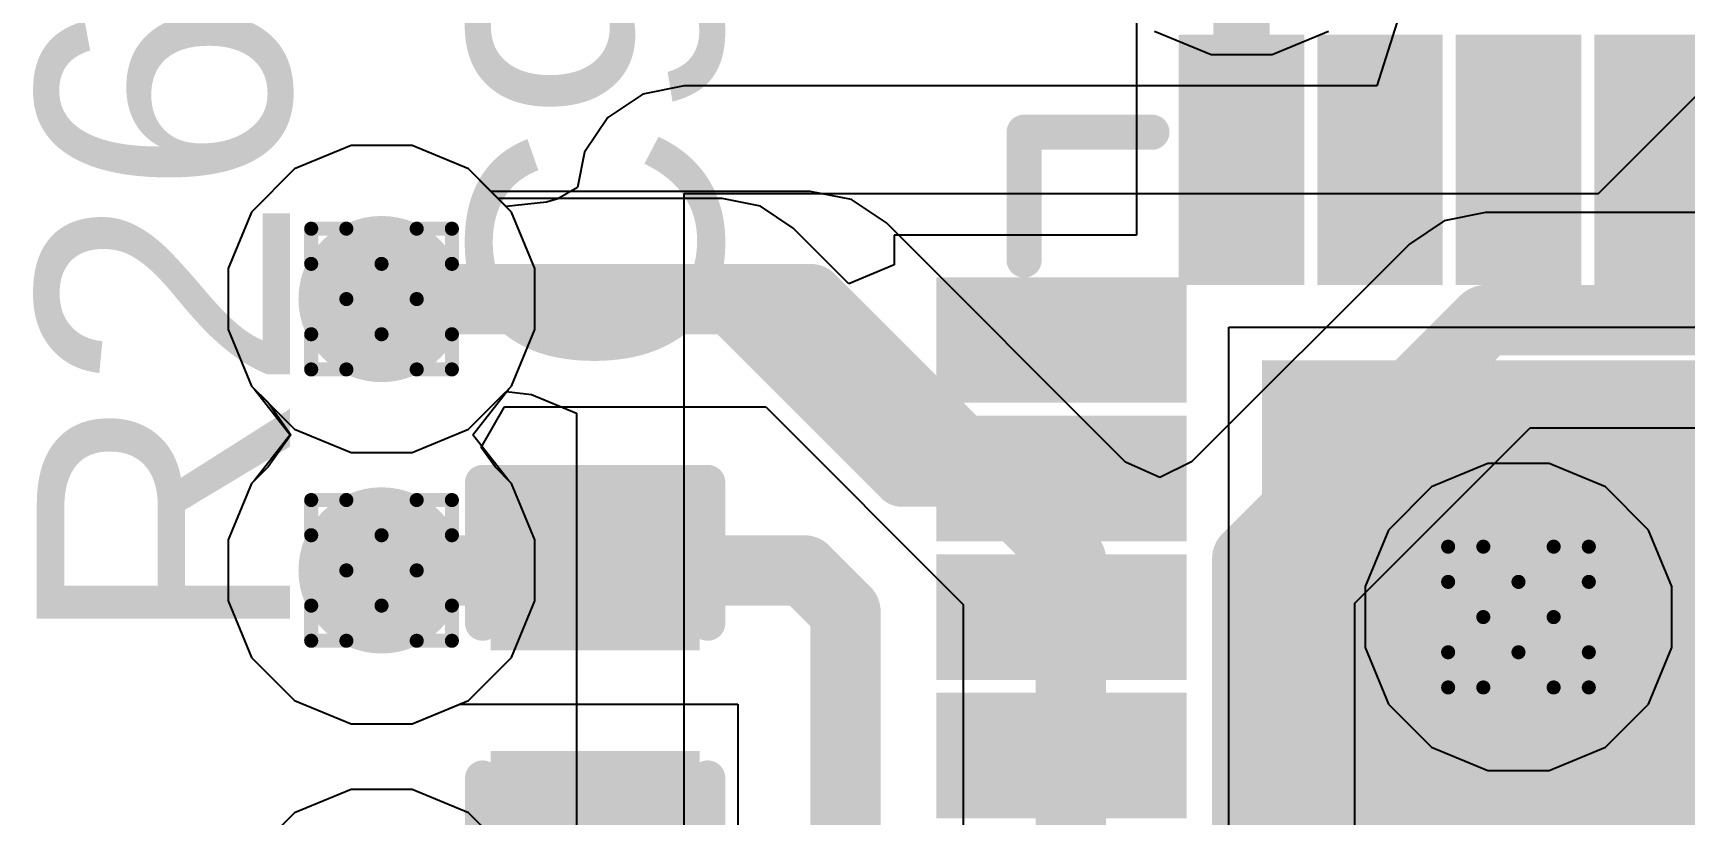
# Model space of a CAD drawing. Header units: inches. Extents: x -11 to 5379, y 0 to 5429.
# Drawn here: x 194.09 to 200.06, y 42.89 to 45.71 of the extents above; entities that cross this region are included whole.
import ezdxf

# ---------------------------------------------------------------- set-up
doc = ezdxf.new("R2010")
doc.units = ezdxf.units.IN
for name, color, linetype in [('Bottom Layer', 5, 'Continuous'), ('Drill Drawing', 1, 'Continuous'), ('GND', 16, 'Continuous'), ('PWR', 76, 'Continuous'), ('Top Layer', 1, 'Continuous'), ('Top Overlay', 2, 'Continuous'), ('Top Paste', 8, 'Continuous'), ('Top Solder', 216, 'Continuous'), ('Via Holes', 16, 'Continuous')]:
    doc.layers.add(name, color=color, linetype=linetype)
doc.styles.add('Arial', font='', dxfattribs={"height": 0.2})
doc.styles.get('Arial').set_extended_font_data('Arial')

# ---------------------------------------------------------------- blocks, each defined once
blk = doc.blocks.new('QFN_64_EP_9_9__155')
at = {"layer": 'Top Layer'}
for points in [[(3.575, -3.575), (-3.575, -3.575), (-3.575, 3.575), (3.575, 3.575)], [(4.05, -2.125), (4.75, -2.125), (4.75, -2.375), (4.05, -2.375)], [(4.05, -2.625), (4.75, -2.625), (4.75, -2.875), (4.05, -2.875)], [(4.05, -3.125), (4.75, -3.125), (4.75, -3.375), (4.05, -3.375)], [(4.05, -3.625), (4.75, -3.625), (4.75, -3.875), (4.05, -3.875)], [(2.375, -4.05), (2.375, -4.75), (2.125, -4.75), (2.125, -4.05)], [(2.875, -4.05), (2.875, -4.75), (2.625, -4.75), (2.625, -4.05)], [(3.375, -4.05), (3.375, -4.75), (3.125, -4.75), (3.125, -4.05)], [(3.875, -4.05), (3.875, -4.75), (3.625, -4.75), (3.625, -4.05)]]:
    blk.add_hatch(color=1, dxfattribs=at).paths.add_polyline_path(points)
at = {"layer": 'Top Paste'}
for points in [[(3.575, -3.575), (-3.575, -3.575), (-3.575, 3.575), (3.575, 3.575)], [(4.05, -2.125), (4.75, -2.125), (4.75, -2.375), (4.05, -2.375)], [(4.05, -2.625), (4.75, -2.625), (4.75, -2.875), (4.05, -2.875)], [(4.05, -3.125), (4.75, -3.125), (4.75, -3.375), (4.05, -3.375)], [(4.05, -3.625), (4.75, -3.625), (4.75, -3.875), (4.05, -3.875)], [(2.375, -4.05), (2.375, -4.75), (2.125, -4.75), (2.125, -4.05)], [(2.875, -4.05), (2.875, -4.75), (2.625, -4.75), (2.625, -4.05)], [(3.375, -4.05), (3.375, -4.75), (3.125, -4.75), (3.125, -4.05)], [(3.875, -4.05), (3.875, -4.75), (3.625, -4.75), (3.625, -4.05)]]:
    blk.add_hatch(color=8, dxfattribs=at).paths.add_polyline_path(points)
at = {"layer": 'Top Solder'}
for points in [[(3.6766, -3.6766), (-3.6766, -3.6766), (-3.6766, 3.6766), (3.6766, 3.6766)], [(3.9484, -2.0234), (4.8516, -2.0234), (4.8516, -2.4766), (3.9484, -2.4766)], [(3.9484, -2.5234), (4.8516, -2.5234), (4.8516, -2.9766), (3.9484, -2.9766)], [(3.9484, -3.0234), (4.8516, -3.0234), (4.8516, -3.4766), (3.9484, -3.4766)], [(3.9484, -3.5234), (4.8516, -3.5234), (4.8516, -3.9766), (3.9484, -3.9766)], [(2.4766, -3.9484), (2.4766, -4.8516), (2.0234, -4.8516), (2.0234, -3.9484)], [(2.9766, -3.9484), (2.9766, -4.8516), (2.5234, -4.8516), (2.5234, -3.9484)], [(3.4766, -3.9484), (3.4766, -4.8516), (3.0234, -4.8516), (3.0234, -3.9484)], [(3.9766, -3.9484), (3.9766, -4.8516), (3.5234, -4.8516), (3.5234, -3.9484)]]:
    blk.add_hatch(color=216, dxfattribs=at).paths.add_polyline_path(points)
at = {"layer": 'Top Overlay'}
for points in [[(4.535, -4.0386, 0.127, 0.127, 0), (4.535, -4.5, 0.127, 0.127, 0)], [(4.535, -4.5, 0.127, 0.127, 0), (4.0736, -4.5, 0.127, 0.127, 0)]]:
    blk.add_lwpolyline(points, format="xyseb", dxfattribs=at)
for points in [[(4.5033, -4.0386, 0.0635, 0.0635, 1), (4.5668, -4.0386, 0.0635, 0.0635, 1)], [(4.0419, -4.5, 0.0635, 0.0635, 1), (4.1054, -4.5, 0.0635, 0.0635, 1)], [(4.5033, -4.5, 0.0635, 0.0635, 1), (4.5668, -4.5, 0.0635, 0.0635, 1)], [(4.5033, -4.5, 0.0635, 0.0635, 1), (4.5668, -4.5, 0.0635, 0.0635, 1)]]:
    blk.add_lwpolyline(points, format="xyseb", close=True, dxfattribs=at)
blk = doc.blocks.new('C___0402_636')
at = {"layer": 'Top Layer'}
for points in [[(-0.6985, -0.3175), (-0.6985, 0.3175), (-0.2413, 0.3175), (-0.2413, -0.3175)], [(0.2413, -0.3175), (0.2413, 0.3175), (0.6985, 0.3175), (0.6985, -0.3175)]]:
    blk.add_hatch(color=1, dxfattribs=at).paths.add_polyline_path(points)
at = {"layer": 'Top Paste'}
for points in [[(-0.6985, -0.3175), (-0.6985, 0.3175), (-0.2413, 0.3175), (-0.2413, -0.3175)], [(0.2413, -0.3175), (0.2413, 0.3175), (0.6985, 0.3175), (0.6985, -0.3175)]]:
    blk.add_hatch(color=8, dxfattribs=at).paths.add_polyline_path(points)
at = {"layer": 'Top Solder'}
for points in [[(-0.7585, -0.3775), (-0.7585, 0.3775), (-0.1813, 0.3775), (-0.1813, -0.3775)], [(0.1813, -0.3775), (0.1813, 0.3775), (0.7585, 0.3775), (0.7585, -0.3775)]]:
    blk.add_hatch(color=216, dxfattribs=at).paths.add_polyline_path(points)
at = {"layer": 'Top Overlay'}
for points in [[(-0.7874, -0.4064, 0.127, 0.127, 0), (-0.7874, 0.4064, 0.127, 0.127, 0)], [(-0.2794, 0.4064, 0.127, 0.127, 0), (-0.7874, 0.4064, 0.127, 0.127, 0)], [(0.7874, 0.4064, 0.127, 0.127, 0), (0.2794, 0.4064, 0.127, 0.127, 0)], [(0.7874, -0.4064, 0.127, 0.127, 0), (0.7874, 0.4064, 0.127, 0.127, 0)], [(-0.2794, -0.4064, 0.127, 0.127, 0), (-0.7874, -0.4064, 0.127, 0.127, 0)], [(0.7874, -0.4064, 0.127, 0.127, 0), (0.2794, -0.4064, 0.127, 0.127, 0)]]:
    blk.add_lwpolyline(points, format="xyseb", dxfattribs=at)
for points in [[(-0.8191, 0.4064, 0.0635, 0.0635, 1), (-0.7556, 0.4064, 0.0635, 0.0635, 1)], [(-0.8191, 0.4064, 0.0635, 0.0635, 1), (-0.7556, 0.4064, 0.0635, 0.0635, 1)], [(-0.3111, 0.4064, 0.0635, 0.0635, 1), (-0.2477, 0.4064, 0.0635, 0.0635, 1)], [(0.2477, 0.4064, 0.0635, 0.0635, 1), (0.3111, 0.4064, 0.0635, 0.0635, 1)], [(0.7556, 0.4064, 0.0635, 0.0635, 1), (0.8191, 0.4064, 0.0635, 0.0635, 1)], [(0.7556, 0.4064, 0.0635, 0.0635, 1), (0.8191, 0.4064, 0.0635, 0.0635, 1)], [(-0.8191, -0.4064, 0.0635, 0.0635, 1), (-0.7556, -0.4064, 0.0635, 0.0635, 1)], [(-0.8191, -0.4064, 0.0635, 0.0635, 1), (-0.7556, -0.4064, 0.0635, 0.0635, 1)], [(-0.3111, -0.4064, 0.0635, 0.0635, 1), (-0.2477, -0.4064, 0.0635, 0.0635, 1)], [(0.2477, -0.4064, 0.0635, 0.0635, 1), (0.3111, -0.4064, 0.0635, 0.0635, 1)], [(0.7556, -0.4064, 0.0635, 0.0635, 1), (0.8191, -0.4064, 0.0635, 0.0635, 1)], [(0.7556, -0.4064, 0.0635, 0.0635, 1), (0.8191, -0.4064, 0.0635, 0.0635, 1)]]:
    blk.add_lwpolyline(points, format="xyseb", close=True, dxfattribs=at)

msp = doc.modelspace()

# ---------------------------------------------------------------- hatches: boundary and pattern name
at = {"layer": 'Bottom Layer'}
h = msp.add_hatch(color=5, dxfattribs=at)
edge = h.paths.add_edge_path()
edge.add_arc((195.3514, 44.7548), 0.3, 0, 360)
h = msp.add_hatch(color=5, dxfattribs=at)
edge = h.paths.add_edge_path()
edge.add_arc((195.3514, 43.7754), 0.3, 0, 360)
h = msp.add_hatch(color=5, dxfattribs=at)
edge = h.paths.add_edge_path()
edge.add_arc((199.4567, 43.607), 0.3, 0, 360)
at = {"layer": 'GND'}
h = msp.add_hatch(color=16, dxfattribs=at)
edge = h.paths.add_edge_path()
edge.add_arc((195.3514, 44.7548), 0.3, 0, 360)
h = msp.add_hatch(color=16, dxfattribs=at)
edge = h.paths.add_edge_path()
edge.add_arc((195.3514, 43.7754), 0.3, 0, 360)
h = msp.add_hatch(color=16, dxfattribs=at)
edge = h.paths.add_edge_path()
edge.add_arc((199.4567, 43.607), 0.3, 0, 360)
at = {"layer": 'PWR'}
h = msp.add_hatch(color=76, dxfattribs=at)
edge = h.paths.add_edge_path()
edge.add_arc((195.3514, 44.7548), 0.3, 0, 360)
h = msp.add_hatch(color=76, dxfattribs=at)
edge = h.paths.add_edge_path()
edge.add_arc((195.3514, 43.7754), 0.3, 0, 360)
h = msp.add_hatch(color=76, dxfattribs=at)
edge = h.paths.add_edge_path()
edge.add_arc((199.4567, 43.607), 0.3, 0, 360)
at = {"layer": 'Top Layer'}
h = msp.add_hatch(color=1, dxfattribs=at)
edge = h.paths.add_edge_path()
edge.add_arc((195.3514, 44.7548), 0.3, 0, 360)
h = msp.add_hatch(color=1, dxfattribs=at)
edge = h.paths.add_edge_path()
edge.add_arc((195.3514, 43.7754), 0.3, 0, 360)
h = msp.add_hatch(color=1, dxfattribs=at)
edge = h.paths.add_edge_path()
edge.add_arc((199.4567, 43.607), 0.3, 0, 360)
at = {"layer": 'Via Holes'}
h = msp.add_hatch(color=7, dxfattribs=at)
edge = h.paths.add_edge_path()
edge.add_arc((195.3514, 44.7548), 0.15, 0, 360)
h = msp.add_hatch(color=7, dxfattribs=at)
edge = h.paths.add_edge_path()
edge.add_arc((195.3514, 43.7754), 0.15, 0, 360)
h = msp.add_hatch(color=7, dxfattribs=at)
edge = h.paths.add_edge_path()
edge.add_arc((199.4567, 43.607), 0.15, 0, 360)

# ---------------------------------------------------------------- linework, layer by layer
at = {"layer": 'Bottom Layer'}
for p, q in [((198.1429, 45.7213), (198.3465, 45.637)), ((198.5669, 45.637), (198.7705, 45.7213)), ((198.3465, 45.637), (198.5669, 45.637)), ((195.2412, 45.3088), (195.0376, 45.2245)), ((195.4616, 45.3088), (195.2412, 45.3088)), ((195.6652, 45.2245), (195.4616, 45.3088)), ((195.0376, 45.2245), (194.8817, 45.0686)), ((195.7464, 45.1433), (195.6652, 45.2245)), ((196.8995, 45.1433), (195.7464, 45.1433)), ((197.0482, 45.1137), (196.8995, 45.1433)), ((197.1742, 45.0295), (197.0482, 45.1137)), ((194.8817, 45.0686), (194.7974, 44.865)), ((199.1889, 45.0375), (199.0629, 44.9533)), ((199.3376, 45.0671), (199.1889, 45.0375)), ((204.8117, 45.0671), (199.3376, 45.0671)), ((198.0376, 44.1661), (197.1742, 45.0295)), ((199.0629, 44.9533), (198.2766, 44.167)), ((194.7974, 44.865), (194.7974, 44.6446)), ((194.7974, 44.6446), (194.8817, 44.441)), ((194.8817, 44.441), (194.9415, 44.3812)), ((194.9415, 44.3812), (195.0234, 44.2651)), ((195.7117, 44.2192), (195.7954, 44.3663)), ((195.7954, 44.3663), (196.7386, 44.3663)), ((196.7386, 44.3663), (197.4521, 43.6528)), ((195.0234, 44.2651), (194.9415, 44.1489)), ((198.8659, 43.6576), (199.4985, 44.2901)), ((199.4985, 44.2901), (204.9726, 44.2901)), ((195.7613, 44.1489), (195.7117, 44.2192)), ((194.9415, 44.1489), (194.8817, 44.0892)), ((195.8211, 44.0892), (195.7613, 44.1489)), ((198.162, 44.1112), (198.0376, 44.1661)), ((198.2766, 44.167), (198.162, 44.1112)), ((194.8817, 44.0892), (194.7974, 43.8856)), ((195.9054, 43.8856), (195.8211, 44.0892)), ((194.7974, 43.8856), (194.7974, 43.6652)), ((195.9054, 43.6652), (195.9054, 43.8856)), ((194.7974, 43.6652), (194.8817, 43.4616)), ((195.8211, 43.4616), (195.9054, 43.6652)), ((197.4521, 43.6528), (197.4521, 41.4515)), ((198.8659, 35.126), (198.8659, 43.6576)), ((194.8817, 43.4616), (195.0376, 43.3057)), ((195.6652, 43.3057), (195.8211, 43.4616)), ((195.0376, 43.3057), (195.2412, 43.2214)), ((195.4616, 43.2214), (195.6652, 43.3057)), ((195.2412, 43.2214), (195.4616, 43.2214))]:
    msp.add_line(p, q, dxfattribs=at)
for points in [[(195.3514, 44.7548, 0.254, 0.254, 0), (196.8995, 44.7548, 0.254, 0.254, 0)], [(196.8995, 44.7548, 0.254, 0.254, 0), (197.8406, 43.8137, 0.254, 0.254, 0)], [(198.4775, 43.8185, 0.254, 0.254, 0), (199.3376, 44.6786, 0.254, 0.254, 0)], [(199.3376, 44.6786, 0.254, 0.254, 0), (204.9726, 44.6786, 0.254, 0.254, 0)], [(197.8406, 35.2367, 0.254, 0.254, 0), (197.8406, 43.8137, 0.254, 0.254, 0)], [(198.4775, 35.126, 0.254, 0.254, 0), (198.4775, 43.8185, 0.254, 0.254, 0)]]:
    msp.add_lwpolyline(points, format="xyseb", dxfattribs=at)
for points in [[(195.2879, 44.7548, 0.127, 0.127, 1), (195.4149, 44.7548, 0.127, 0.127, 1)], [(196.836, 44.7548, 0.127, 0.127, 1), (196.963, 44.7548, 0.127, 0.127, 1)], [(196.836, 44.7548, 0.127, 0.127, 1), (196.963, 44.7548, 0.127, 0.127, 1)], [(199.2741, 44.6786, 0.127, 0.127, 1), (199.4011, 44.6786, 0.127, 0.127, 1)], [(199.2741, 44.6786, 0.127, 0.127, 1), (199.4011, 44.6786, 0.127, 0.127, 1)], [(197.7771, 43.8137, 0.127, 0.127, 1), (197.9041, 43.8137, 0.127, 0.127, 1)], [(197.7771, 43.8137, 0.127, 0.127, 1), (197.9041, 43.8137, 0.127, 0.127, 1)], [(198.414, 43.8185, 0.127, 0.127, 1), (198.541, 43.8185, 0.127, 0.127, 1)], [(198.414, 43.8185, 0.127, 0.127, 1), (198.541, 43.8185, 0.127, 0.127, 1)]]:
    msp.add_lwpolyline(points, format="xyseb", close=True, dxfattribs=at)
at = {"layer": 'Drill Drawing'}
for points in [[(195.0974, 44.8818, 0.0508, 0.0508, 0), (195.0974, 45.0088, 0.0508, 0.0508, 0)], [(195.0974, 45.0088, 0.0508, 0.0508, 0), (195.2244, 45.0088, 0.0508, 0.0508, 0)], [(195.2244, 45.0088, 0.0508, 0.0508, 0), (195.3514, 44.8818, 0.0508, 0.0508, 0)], [(195.3514, 44.8818, 0.0508, 0.0508, 0), (195.4784, 45.0088, 0.0508, 0.0508, 0)], [(195.4784, 45.0088, 0.0508, 0.0508, 0), (195.6054, 45.0088, 0.0508, 0.0508, 0)], [(195.6054, 44.8818, 0.0508, 0.0508, 0), (195.6054, 45.0088, 0.0508, 0.0508, 0)], [(195.0974, 44.8818, 0.0508, 0.0508, 0), (195.2244, 44.7548, 0.0508, 0.0508, 0)], [(195.4784, 44.7548, 0.0508, 0.0508, 0), (195.6054, 44.8818, 0.0508, 0.0508, 0)], [(195.0974, 44.6278, 0.0508, 0.0508, 0), (195.2244, 44.7548, 0.0508, 0.0508, 0)], [(195.4784, 44.7548, 0.0508, 0.0508, 0), (195.6054, 44.6278, 0.0508, 0.0508, 0)], [(195.0974, 44.5008, 0.0508, 0.0508, 0), (195.0974, 44.6278, 0.0508, 0.0508, 0)], [(195.2244, 44.5008, 0.0508, 0.0508, 0), (195.3514, 44.6278, 0.0508, 0.0508, 0)], [(195.3514, 44.6278, 0.0508, 0.0508, 0), (195.4784, 44.5008, 0.0508, 0.0508, 0)], [(195.6054, 44.5008, 0.0508, 0.0508, 0), (195.6054, 44.6278, 0.0508, 0.0508, 0)], [(195.0974, 44.5008, 0.0508, 0.0508, 0), (195.2244, 44.5008, 0.0508, 0.0508, 0)], [(195.4784, 44.5008, 0.0508, 0.0508, 0), (195.6054, 44.5008, 0.0508, 0.0508, 0)], [(195.0974, 43.9024, 0.0508, 0.0508, 0), (195.0974, 44.0294, 0.0508, 0.0508, 0)], [(195.0974, 44.0294, 0.0508, 0.0508, 0), (195.2244, 44.0294, 0.0508, 0.0508, 0)], [(195.2244, 44.0294, 0.0508, 0.0508, 0), (195.3514, 43.9024, 0.0508, 0.0508, 0)], [(195.3514, 43.9024, 0.0508, 0.0508, 0), (195.4784, 44.0294, 0.0508, 0.0508, 0)], [(195.4784, 44.0294, 0.0508, 0.0508, 0), (195.6054, 44.0294, 0.0508, 0.0508, 0)], [(195.6054, 43.9024, 0.0508, 0.0508, 0), (195.6054, 44.0294, 0.0508, 0.0508, 0)], [(195.0974, 43.9024, 0.0508, 0.0508, 0), (195.2244, 43.7754, 0.0508, 0.0508, 0)], [(195.4784, 43.7754, 0.0508, 0.0508, 0), (195.6054, 43.9024, 0.0508, 0.0508, 0)], [(199.2027, 43.734, 0.0508, 0.0508, 0), (199.2027, 43.861, 0.0508, 0.0508, 0)], [(199.2027, 43.861, 0.0508, 0.0508, 0), (199.3297, 43.861, 0.0508, 0.0508, 0)], [(199.3297, 43.861, 0.0508, 0.0508, 0), (199.4567, 43.734, 0.0508, 0.0508, 0)], [(199.4567, 43.734, 0.0508, 0.0508, 0), (199.5837, 43.861, 0.0508, 0.0508, 0)], [(199.5837, 43.861, 0.0508, 0.0508, 0), (199.7107, 43.861, 0.0508, 0.0508, 0)], [(199.7107, 43.734, 0.0508, 0.0508, 0), (199.7107, 43.861, 0.0508, 0.0508, 0)], [(195.0974, 43.6484, 0.0508, 0.0508, 0), (195.2244, 43.7754, 0.0508, 0.0508, 0)], [(195.4784, 43.7754, 0.0508, 0.0508, 0), (195.6054, 43.6484, 0.0508, 0.0508, 0)], [(199.2027, 43.734, 0.0508, 0.0508, 0), (199.3297, 43.607, 0.0508, 0.0508, 0)], [(199.5837, 43.607, 0.0508, 0.0508, 0), (199.7107, 43.734, 0.0508, 0.0508, 0)], [(195.0974, 43.5214, 0.0508, 0.0508, 0), (195.0974, 43.6484, 0.0508, 0.0508, 0)], [(195.2244, 43.5214, 0.0508, 0.0508, 0), (195.3514, 43.6484, 0.0508, 0.0508, 0)], [(195.3514, 43.6484, 0.0508, 0.0508, 0), (195.4784, 43.5214, 0.0508, 0.0508, 0)], [(195.6054, 43.5214, 0.0508, 0.0508, 0), (195.6054, 43.6484, 0.0508, 0.0508, 0)], [(199.2027, 43.48, 0.0508, 0.0508, 0), (199.3297, 43.607, 0.0508, 0.0508, 0)], [(199.5837, 43.607, 0.0508, 0.0508, 0), (199.7107, 43.48, 0.0508, 0.0508, 0)], [(195.0974, 43.5214, 0.0508, 0.0508, 0), (195.2244, 43.5214, 0.0508, 0.0508, 0)], [(195.4784, 43.5214, 0.0508, 0.0508, 0), (195.6054, 43.5214, 0.0508, 0.0508, 0)], [(199.2027, 43.353, 0.0508, 0.0508, 0), (199.2027, 43.48, 0.0508, 0.0508, 0)], [(199.3297, 43.353, 0.0508, 0.0508, 0), (199.4567, 43.48, 0.0508, 0.0508, 0)], [(199.4567, 43.48, 0.0508, 0.0508, 0), (199.5837, 43.353, 0.0508, 0.0508, 0)], [(199.7107, 43.353, 0.0508, 0.0508, 0), (199.7107, 43.48, 0.0508, 0.0508, 0)], [(199.2027, 43.353, 0.0508, 0.0508, 0), (199.3297, 43.353, 0.0508, 0.0508, 0)], [(199.5837, 43.353, 0.0508, 0.0508, 0), (199.7107, 43.353, 0.0508, 0.0508, 0)]]:
    msp.add_lwpolyline(points, format="xyseb", dxfattribs=at)
for points in [[(195.0847, 45.0088, 0.0254, 0.0254, 1), (195.1101, 45.0088, 0.0254, 0.0254, 1)], [(195.0847, 45.0088, 0.0254, 0.0254, 1), (195.1101, 45.0088, 0.0254, 0.0254, 1)], [(195.2117, 45.0088, 0.0254, 0.0254, 1), (195.2371, 45.0088, 0.0254, 0.0254, 1)], [(195.2117, 45.0088, 0.0254, 0.0254, 1), (195.2371, 45.0088, 0.0254, 0.0254, 1)], [(195.4657, 45.0088, 0.0254, 0.0254, 1), (195.4911, 45.0088, 0.0254, 0.0254, 1)], [(195.4657, 45.0088, 0.0254, 0.0254, 1), (195.4911, 45.0088, 0.0254, 0.0254, 1)], [(195.5927, 45.0088, 0.0254, 0.0254, 1), (195.6181, 45.0088, 0.0254, 0.0254, 1)], [(195.5927, 45.0088, 0.0254, 0.0254, 1), (195.6181, 45.0088, 0.0254, 0.0254, 1)], [(195.0847, 44.8818, 0.0254, 0.0254, 1), (195.1101, 44.8818, 0.0254, 0.0254, 1)], [(195.0847, 44.8818, 0.0254, 0.0254, 1), (195.1101, 44.8818, 0.0254, 0.0254, 1)], [(195.3387, 44.8818, 0.0254, 0.0254, 1), (195.3641, 44.8818, 0.0254, 0.0254, 1)], [(195.3387, 44.8818, 0.0254, 0.0254, 1), (195.3641, 44.8818, 0.0254, 0.0254, 1)], [(195.5927, 44.8818, 0.0254, 0.0254, 1), (195.6181, 44.8818, 0.0254, 0.0254, 1)], [(195.5927, 44.8818, 0.0254, 0.0254, 1), (195.6181, 44.8818, 0.0254, 0.0254, 1)], [(195.2117, 44.7548, 0.0254, 0.0254, 1), (195.2371, 44.7548, 0.0254, 0.0254, 1)], [(195.2117, 44.7548, 0.0254, 0.0254, 1), (195.2371, 44.7548, 0.0254, 0.0254, 1)], [(195.4657, 44.7548, 0.0254, 0.0254, 1), (195.4911, 44.7548, 0.0254, 0.0254, 1)], [(195.4657, 44.7548, 0.0254, 0.0254, 1), (195.4911, 44.7548, 0.0254, 0.0254, 1)], [(195.0847, 44.6278, 0.0254, 0.0254, 1), (195.1101, 44.6278, 0.0254, 0.0254, 1)], [(195.0847, 44.6278, 0.0254, 0.0254, 1), (195.1101, 44.6278, 0.0254, 0.0254, 1)], [(195.3387, 44.6278, 0.0254, 0.0254, 1), (195.3641, 44.6278, 0.0254, 0.0254, 1)], [(195.3387, 44.6278, 0.0254, 0.0254, 1), (195.3641, 44.6278, 0.0254, 0.0254, 1)], [(195.5927, 44.6278, 0.0254, 0.0254, 1), (195.6181, 44.6278, 0.0254, 0.0254, 1)], [(195.5927, 44.6278, 0.0254, 0.0254, 1), (195.6181, 44.6278, 0.0254, 0.0254, 1)], [(195.0847, 44.5008, 0.0254, 0.0254, 1), (195.1101, 44.5008, 0.0254, 0.0254, 1)], [(195.0847, 44.5008, 0.0254, 0.0254, 1), (195.1101, 44.5008, 0.0254, 0.0254, 1)], [(195.2117, 44.5008, 0.0254, 0.0254, 1), (195.2371, 44.5008, 0.0254, 0.0254, 1)], [(195.2117, 44.5008, 0.0254, 0.0254, 1), (195.2371, 44.5008, 0.0254, 0.0254, 1)], [(195.4657, 44.5008, 0.0254, 0.0254, 1), (195.4911, 44.5008, 0.0254, 0.0254, 1)], [(195.4657, 44.5008, 0.0254, 0.0254, 1), (195.4911, 44.5008, 0.0254, 0.0254, 1)], [(195.5927, 44.5008, 0.0254, 0.0254, 1), (195.6181, 44.5008, 0.0254, 0.0254, 1)], [(195.5927, 44.5008, 0.0254, 0.0254, 1), (195.6181, 44.5008, 0.0254, 0.0254, 1)], [(195.0847, 44.0294, 0.0254, 0.0254, 1), (195.1101, 44.0294, 0.0254, 0.0254, 1)], [(195.0847, 44.0294, 0.0254, 0.0254, 1), (195.1101, 44.0294, 0.0254, 0.0254, 1)], [(195.2117, 44.0294, 0.0254, 0.0254, 1), (195.2371, 44.0294, 0.0254, 0.0254, 1)], [(195.2117, 44.0294, 0.0254, 0.0254, 1), (195.2371, 44.0294, 0.0254, 0.0254, 1)], [(195.4657, 44.0294, 0.0254, 0.0254, 1), (195.4911, 44.0294, 0.0254, 0.0254, 1)], [(195.4657, 44.0294, 0.0254, 0.0254, 1), (195.4911, 44.0294, 0.0254, 0.0254, 1)], [(195.5927, 44.0294, 0.0254, 0.0254, 1), (195.6181, 44.0294, 0.0254, 0.0254, 1)], [(195.5927, 44.0294, 0.0254, 0.0254, 1), (195.6181, 44.0294, 0.0254, 0.0254, 1)], [(195.0847, 43.9024, 0.0254, 0.0254, 1), (195.1101, 43.9024, 0.0254, 0.0254, 1)], [(195.0847, 43.9024, 0.0254, 0.0254, 1), (195.1101, 43.9024, 0.0254, 0.0254, 1)], [(195.3387, 43.9024, 0.0254, 0.0254, 1), (195.3641, 43.9024, 0.0254, 0.0254, 1)], [(195.3387, 43.9024, 0.0254, 0.0254, 1), (195.3641, 43.9024, 0.0254, 0.0254, 1)], [(195.5927, 43.9024, 0.0254, 0.0254, 1), (195.6181, 43.9024, 0.0254, 0.0254, 1)], [(195.5927, 43.9024, 0.0254, 0.0254, 1), (195.6181, 43.9024, 0.0254, 0.0254, 1)], [(199.19, 43.861, 0.0254, 0.0254, 1), (199.2154, 43.861, 0.0254, 0.0254, 1)], [(199.19, 43.861, 0.0254, 0.0254, 1), (199.2154, 43.861, 0.0254, 0.0254, 1)], [(199.317, 43.861, 0.0254, 0.0254, 1), (199.3424, 43.861, 0.0254, 0.0254, 1)], [(199.317, 43.861, 0.0254, 0.0254, 1), (199.3424, 43.861, 0.0254, 0.0254, 1)], [(199.571, 43.861, 0.0254, 0.0254, 1), (199.5964, 43.861, 0.0254, 0.0254, 1)], [(199.571, 43.861, 0.0254, 0.0254, 1), (199.5964, 43.861, 0.0254, 0.0254, 1)], [(199.698, 43.861, 0.0254, 0.0254, 1), (199.7234, 43.861, 0.0254, 0.0254, 1)], [(199.698, 43.861, 0.0254, 0.0254, 1), (199.7234, 43.861, 0.0254, 0.0254, 1)], [(195.2117, 43.7754, 0.0254, 0.0254, 1), (195.2371, 43.7754, 0.0254, 0.0254, 1)], [(195.2117, 43.7754, 0.0254, 0.0254, 1), (195.2371, 43.7754, 0.0254, 0.0254, 1)], [(195.4657, 43.7754, 0.0254, 0.0254, 1), (195.4911, 43.7754, 0.0254, 0.0254, 1)], [(195.4657, 43.7754, 0.0254, 0.0254, 1), (195.4911, 43.7754, 0.0254, 0.0254, 1)], [(199.19, 43.734, 0.0254, 0.0254, 1), (199.2154, 43.734, 0.0254, 0.0254, 1)], [(199.19, 43.734, 0.0254, 0.0254, 1), (199.2154, 43.734, 0.0254, 0.0254, 1)], [(199.444, 43.734, 0.0254, 0.0254, 1), (199.4694, 43.734, 0.0254, 0.0254, 1)], [(199.444, 43.734, 0.0254, 0.0254, 1), (199.4694, 43.734, 0.0254, 0.0254, 1)], [(199.698, 43.734, 0.0254, 0.0254, 1), (199.7234, 43.734, 0.0254, 0.0254, 1)], [(199.698, 43.734, 0.0254, 0.0254, 1), (199.7234, 43.734, 0.0254, 0.0254, 1)], [(195.0847, 43.6484, 0.0254, 0.0254, 1), (195.1101, 43.6484, 0.0254, 0.0254, 1)], [(195.0847, 43.6484, 0.0254, 0.0254, 1), (195.1101, 43.6484, 0.0254, 0.0254, 1)], [(195.3387, 43.6484, 0.0254, 0.0254, 1), (195.3641, 43.6484, 0.0254, 0.0254, 1)], [(195.3387, 43.6484, 0.0254, 0.0254, 1), (195.3641, 43.6484, 0.0254, 0.0254, 1)], [(195.5927, 43.6484, 0.0254, 0.0254, 1), (195.6181, 43.6484, 0.0254, 0.0254, 1)], [(195.5927, 43.6484, 0.0254, 0.0254, 1), (195.6181, 43.6484, 0.0254, 0.0254, 1)], [(199.317, 43.607, 0.0254, 0.0254, 1), (199.3424, 43.607, 0.0254, 0.0254, 1)], [(199.317, 43.607, 0.0254, 0.0254, 1), (199.3424, 43.607, 0.0254, 0.0254, 1)], [(199.571, 43.607, 0.0254, 0.0254, 1), (199.5964, 43.607, 0.0254, 0.0254, 1)], [(199.571, 43.607, 0.0254, 0.0254, 1), (199.5964, 43.607, 0.0254, 0.0254, 1)], [(195.0847, 43.5214, 0.0254, 0.0254, 1), (195.1101, 43.5214, 0.0254, 0.0254, 1)], [(195.0847, 43.5214, 0.0254, 0.0254, 1), (195.1101, 43.5214, 0.0254, 0.0254, 1)], [(195.2117, 43.5214, 0.0254, 0.0254, 1), (195.2371, 43.5214, 0.0254, 0.0254, 1)], [(195.2117, 43.5214, 0.0254, 0.0254, 1), (195.2371, 43.5214, 0.0254, 0.0254, 1)], [(195.4657, 43.5214, 0.0254, 0.0254, 1), (195.4911, 43.5214, 0.0254, 0.0254, 1)], [(195.4657, 43.5214, 0.0254, 0.0254, 1), (195.4911, 43.5214, 0.0254, 0.0254, 1)], [(195.5927, 43.5214, 0.0254, 0.0254, 1), (195.6181, 43.5214, 0.0254, 0.0254, 1)], [(195.5927, 43.5214, 0.0254, 0.0254, 1), (195.6181, 43.5214, 0.0254, 0.0254, 1)], [(199.19, 43.48, 0.0254, 0.0254, 1), (199.2154, 43.48, 0.0254, 0.0254, 1)], [(199.19, 43.48, 0.0254, 0.0254, 1), (199.2154, 43.48, 0.0254, 0.0254, 1)], [(199.444, 43.48, 0.0254, 0.0254, 1), (199.4694, 43.48, 0.0254, 0.0254, 1)], [(199.444, 43.48, 0.0254, 0.0254, 1), (199.4694, 43.48, 0.0254, 0.0254, 1)], [(199.698, 43.48, 0.0254, 0.0254, 1), (199.7234, 43.48, 0.0254, 0.0254, 1)], [(199.698, 43.48, 0.0254, 0.0254, 1), (199.7234, 43.48, 0.0254, 0.0254, 1)], [(199.19, 43.353, 0.0254, 0.0254, 1), (199.2154, 43.353, 0.0254, 0.0254, 1)], [(199.19, 43.353, 0.0254, 0.0254, 1), (199.2154, 43.353, 0.0254, 0.0254, 1)], [(199.317, 43.353, 0.0254, 0.0254, 1), (199.3424, 43.353, 0.0254, 0.0254, 1)], [(199.317, 43.353, 0.0254, 0.0254, 1), (199.3424, 43.353, 0.0254, 0.0254, 1)], [(199.571, 43.353, 0.0254, 0.0254, 1), (199.5964, 43.353, 0.0254, 0.0254, 1)], [(199.571, 43.353, 0.0254, 0.0254, 1), (199.5964, 43.353, 0.0254, 0.0254, 1)], [(199.698, 43.353, 0.0254, 0.0254, 1), (199.7234, 43.353, 0.0254, 0.0254, 1)], [(199.698, 43.353, 0.0254, 0.0254, 1), (199.7234, 43.353, 0.0254, 0.0254, 1)]]:
    msp.add_lwpolyline(points, format="xyseb", close=True, dxfattribs=at)
at = {"layer": 'GND'}
for p, q in [((198.1429, 45.7213), (198.3465, 45.637)), ((198.5669, 45.637), (198.7705, 45.7213)), ((198.3465, 45.637), (198.5669, 45.637)), ((195.2412, 45.3088), (195.0376, 45.2245)), ((195.4616, 45.3088), (195.2412, 45.3088)), ((195.6652, 45.2245), (195.4616, 45.3088)), ((195.0376, 45.2245), (194.8817, 45.0686)), ((195.8211, 45.0686), (195.6652, 45.2245)), ((194.8817, 45.0686), (194.7974, 44.865)), ((195.9054, 44.865), (195.8211, 45.0686)), ((194.7974, 44.865), (194.7974, 44.6446)), ((195.9054, 44.6446), (195.9054, 44.865)), ((194.7974, 44.6446), (194.8817, 44.441)), ((195.8211, 44.441), (195.9054, 44.6446)), ((194.8817, 44.441), (194.8917, 44.431)), ((195.8111, 44.431), (195.8211, 44.441)), ((194.8917, 44.431), (195.0219, 44.2651)), ((195.6809, 44.2651), (195.8111, 44.431)), ((195.0219, 44.2651), (194.8917, 44.0991)), ((195.8111, 44.0991), (195.6809, 44.2651)), ((194.8817, 44.0892), (194.7974, 43.8856)), ((194.8917, 44.0991), (194.8817, 44.0892)), ((195.8211, 44.0892), (195.8111, 44.0991)), ((195.9054, 43.8856), (195.8211, 44.0892)), ((194.7974, 43.8856), (194.7974, 43.6652)), ((195.9054, 43.6652), (195.9054, 43.8856)), ((194.7974, 43.6652), (194.8817, 43.4616)), ((195.8211, 43.4616), (195.9054, 43.6652)), ((194.8817, 43.4616), (195.0376, 43.3057)), ((195.6652, 43.3057), (195.8211, 43.4616)), ((195.0376, 43.3057), (195.2412, 43.2214)), ((195.4616, 43.2214), (195.6652, 43.3057)), ((195.2412, 43.2214), (195.4616, 43.2214))]:
    msp.add_line(p, q, dxfattribs=at)
at = {"layer": 'PWR'}
for p, q in [((199.0257, 45.7783), (198.9452, 45.5243)), ((199.7456, 45.1358), (200.2536, 45.6438)), ((196.4436, 45.5243), (196.2949, 45.4947)), ((198.9452, 45.5243), (196.4436, 45.5243)), ((196.2949, 45.4947), (196.1689, 45.4105)), ((196.1689, 45.4105), (196.0847, 45.2845)), ((195.2412, 45.3088), (195.0376, 45.2245)), ((195.4616, 45.3088), (195.2412, 45.3088)), ((195.6652, 45.2245), (195.4616, 45.3088)), ((196.0847, 45.2845), (196.0594, 45.157)), ((195.0376, 45.2245), (194.8817, 45.0686)), ((195.8011, 45.0885), (195.6652, 45.2245)), ((196.0594, 45.157), (195.9881, 45.1166)), ((195.9468, 45.1047), (195.8011, 45.0885)), ((195.9881, 45.1166), (195.9468, 45.1047)), ((196.4436, 38.8112), (196.4436, 45.1358)), ((196.4436, 45.1358), (199.7456, 45.1358)), ((194.8817, 45.0686), (194.7974, 44.865)), ((194.7974, 44.865), (194.7974, 44.6446)), ((194.7974, 44.6446), (194.8817, 44.441)), ((194.8817, 44.441), (195.0376, 44.2851)), ((195.6652, 44.2851), (195.8011, 44.4211)), ((195.8011, 44.4211), (195.8932, 44.4108)), ((195.8932, 44.4108), (196.0551, 44.3432)), ((196.0551, 44.3432), (196.0551, 42.8428)), ((195.0376, 44.2851), (195.2412, 44.2008)), ((195.4616, 44.2008), (195.6652, 44.2851)), ((195.2412, 44.2008), (195.4616, 44.2008)), ((199.3465, 44.161), (199.1429, 44.0766)), ((199.5669, 44.161), (199.3465, 44.161)), ((199.7705, 44.0766), (199.5669, 44.161)), ((199.1429, 44.0766), (198.9871, 43.9208)), ((199.9264, 43.9208), (199.7705, 44.0766)), ((198.9871, 43.9208), (198.9027, 43.7172)), ((200.0107, 43.7172), (199.9264, 43.9208)), ((198.9027, 43.7172), (198.9027, 43.4968)), ((200.0107, 43.4968), (200.0107, 43.7172)), ((198.9027, 43.4968), (198.9871, 43.2932)), ((199.9264, 43.2932), (200.0107, 43.4968)), ((198.9871, 43.2932), (199.1429, 43.1373)), ((199.7705, 43.1373), (199.9264, 43.2932)), ((199.1429, 43.1373), (199.3465, 43.053)), ((199.5669, 43.053), (199.7705, 43.1373)), ((199.3465, 43.053), (199.5669, 43.053)), ((195.2412, 42.9852), (195.0376, 42.9008)), ((195.4616, 42.9852), (195.2412, 42.9852)), ((195.6652, 42.9008), (195.4616, 42.9852)), ((195.0376, 42.9008), (194.8817, 42.745)), ((195.8011, 42.7649), (195.6652, 42.9008))]:
    msp.add_line(p, q, dxfattribs=at)
at = {"layer": 'Top Layer'}
for p, q in [((198.0777, 45.7865), (198.0777, 44.986)), ((195.2412, 45.3088), (195.0376, 45.2245)), ((195.4616, 45.3088), (195.2412, 45.3088)), ((195.6652, 45.2245), (195.4616, 45.3088)), ((195.0376, 45.2245), (194.8817, 45.0686)), ((195.7723, 45.1174), (195.6652, 45.2245)), ((196.581, 45.1174), (195.7723, 45.1174)), ((196.7198, 45.0898), (196.581, 45.1174)), ((196.581, 45.1174), (196.581, 45.1174)), ((194.8817, 45.0686), (194.7974, 44.865)), ((196.8374, 45.0112), (196.7198, 45.0898)), ((197.0384, 44.8101), (196.8374, 45.0112)), ((198.0777, 44.986), (197.2027, 44.986)), ((197.2027, 44.986), (197.2027, 44.8782)), ((194.7974, 44.865), (194.7974, 44.6446)), ((197.2027, 44.8782), (197.0384, 44.8101)), ((194.7974, 44.6446), (194.8817, 44.441)), ((198.4107, 43.728), (198.4107, 44.653)), ((198.4107, 44.653), (204.3067, 44.653)), ((194.8817, 44.441), (194.9415, 44.3812)), ((194.9415, 44.3812), (195.0234, 44.2651)), ((195.0234, 44.2651), (194.9415, 44.1489)), ((194.9415, 44.1489), (194.8817, 44.0892)), ((194.8817, 44.0892), (194.7974, 43.8856)), ((194.7974, 43.8856), (194.7974, 43.6652)), ((198.4107, 42.728), (198.4107, 43.728)), ((194.7974, 43.6652), (194.8817, 43.4616)), ((194.8817, 43.4616), (195.0376, 43.3057)), ((195.0376, 43.3057), (195.2412, 43.2214)), ((195.4616, 43.2214), (195.634, 43.2928)), ((195.634, 43.2928), (196.6383, 43.2928)), ((196.6383, 43.2928), (196.6383, 42.7578)), ((195.2412, 43.2214), (195.4616, 43.2214))]:
    msp.add_line(p, q, dxfattribs=at)
for points in [[(198.4567, 45.257, 0.2032, 0.2032, 0), (198.4567, 46.871, 0.2032, 0.2032, 0)], [(195.3514, 44.7548, 0.2032, 0.2032, 0), (196.581, 44.7548, 0.2032, 0.2032, 0)], [(196.581, 44.7548, 0.2032, 0.2032, 0), (197.2288, 44.107, 0.2032, 0.2032, 0)], [(197.2288, 44.107, 0.2032, 0.2032, 0), (197.8067, 44.107, 0.2032, 0.2032, 0)], [(195.3514, 43.7754, 0.254, 0.254, 0), (196.8779, 43.7754, 0.254, 0.254, 0)], [(196.8779, 43.7754, 0.254, 0.254, 0), (197.0267, 43.6266, 0.254, 0.254, 0)], [(197.0267, 42.7578, 0.254, 0.254, 0), (197.0267, 43.6266, 0.254, 0.254, 0)]]:
    msp.add_lwpolyline(points, format="xyseb", dxfattribs=at)
for points in [[(198.4059, 45.257, 0.1016, 0.1016, 1), (198.5075, 45.257, 0.1016, 0.1016, 1)], [(195.3006, 44.7548, 0.1016, 0.1016, 1), (195.4022, 44.7548, 0.1016, 0.1016, 1)], [(196.5302, 44.7548, 0.1016, 0.1016, 1), (196.6318, 44.7548, 0.1016, 0.1016, 1)], [(196.5302, 44.7548, 0.1016, 0.1016, 1), (196.6318, 44.7548, 0.1016, 0.1016, 1)], [(197.178, 44.107, 0.1016, 0.1016, 1), (197.2796, 44.107, 0.1016, 0.1016, 1)], [(197.178, 44.107, 0.1016, 0.1016, 1), (197.2796, 44.107, 0.1016, 0.1016, 1)], [(197.7559, 44.107, 0.1016, 0.1016, 1), (197.8575, 44.107, 0.1016, 0.1016, 1)], [(195.2879, 43.7754, 0.127, 0.127, 1), (195.4149, 43.7754, 0.127, 0.127, 1)], [(196.8144, 43.7754, 0.127, 0.127, 1), (196.9414, 43.7754, 0.127, 0.127, 1)], [(196.8144, 43.7754, 0.127, 0.127, 1), (196.9414, 43.7754, 0.127, 0.127, 1)], [(196.9632, 43.6266, 0.127, 0.127, 1), (197.0902, 43.6266, 0.127, 0.127, 1)], [(196.9632, 43.6266, 0.127, 0.127, 1), (197.0902, 43.6266, 0.127, 0.127, 1)]]:
    msp.add_lwpolyline(points, format="xyseb", close=True, dxfattribs=at)

# ---------------------------------------------------------------- block references
for name, p, rotation in [('QFN_64_EP_9_9__155', (202.2067, 40.857), 180), ('C___0402_636', (196.1227, 43.3055), 270)]:
    msp.add_blockref(name, p, dxfattribs=dict(rotation=rotation))

# ---------------------------------------------------------------- texts
at = {"layer": 'Top Overlay', "style": 'Arial'}
for s, p in [('C94', (196.5798, 44.4668)), ('R267', (195.021, 43.4962))]:
    msp.add_text(s, height=0.9144, rotation=90, dxfattribs=at).set_placement(p)

doc.saveas('drawing.dxf')
